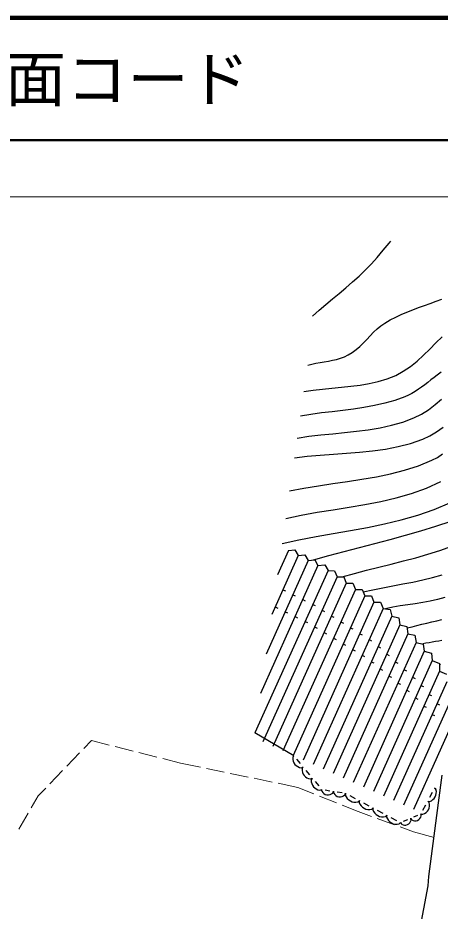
# Model space of a CAD drawing. Units: millimetres, scale not verified. Extents: x 40000 to 680000, y 20000 to 380000.
# Drawn here: x 126432 to 160959, y 306948 to 380000 of the extents above; entities that cross this region are included whole.
import ezdxf
from ezdxf.enums import TextEntityAlignment as Align

# ---------------------------------------------------------------- set-up
doc = ezdxf.new("R2010")
doc.units = ezdxf.units.MM
doc.header["$LTSCALE"] = 1000
for name, color, linetype, lineweight in [('M-BGD', 7, 'Continuous', 25), ('M-STR-HTXT', 7, 'Continuous', 13), ('M-TTL', 2, 'Continuous', 140), ('M-TTL-LINE', 7, 'Continuous', 50), ('M-WORK', 1, 'Continuous', 13)]:
    doc.layers.add(name, color=color, linetype=linetype, lineweight=lineweight)
doc.layers.add('M-TTL-TXT', color=7, linetype='Continuous')
doc.styles.add('ＭＳ ゴシック', font='')
doc.styles.get('ＭＳ ゴシック').set_extended_font_data('MS Gothic')

msp = doc.modelspace()

# ---------------------------------------------------------------- linework, layer by layer
at = {"layer": 'M-BGD'}
for p, q in [((156795, 361582), (156915, 361734)), ((155821, 360412), (156312, 360992)), ((156312, 360992), (156795, 361582)), ((155343, 359881), (155821, 360412)), ((154843, 359372), (155343, 359881)), ((153794, 358401), (154326, 358880)), ((154326, 358880), (154843, 359372)), ((153252, 357933), (153794, 358401)), ((152152, 357011), (152703, 357471)), ((152703, 357471), (153252, 357933)), ((151058, 356085), (151603, 356551)), ((151603, 356551), (152152, 357011)), ((159673, 356475), (160151, 356647)), ((160151, 356647), (160626, 356822)), ((160626, 356822), (161098, 357004)), ((150523, 355610), (151058, 356085)), ((157785, 355743), (158250, 355940)), ((158250, 355940), (158721, 356125)), ((158721, 356125), (159196, 356302)), ((159196, 356302), (159673, 356475)), ((156119, 354818), (156446, 355045)), ((156446, 355045), (156881, 355299)), ((156881, 355299), (157328, 355531)), ((157328, 355531), (157785, 355743)), ((155521, 354287), (155813, 354562)), ((155813, 354562), (156119, 354818)), ((154681, 353414), (154961, 353705)), ((154961, 353705), (155239, 353998)), ((155239, 353998), (155521, 354287)), ((160613, 353416), (161126, 353915)), ((153778, 352635), (154095, 352871)), ((154095, 352871), (154394, 353134)), ((154394, 353134), (154681, 353414)), ((159595, 352411), (160106, 352910)), ((160106, 352910), (160613, 353416)), ((152488, 352074), (152813, 352171)), ((152813, 352171), (153131, 352288)), ((153131, 352288), (153438, 352431)), ((153438, 352431), (153778, 352635)), ((159072, 351932), (159595, 352411)), ((150134, 351607), (150467, 351683)), ((150467, 351683), (150804, 351748)), ((150804, 351748), (151143, 351807)), ((151143, 351807), (151483, 351865)), ((151483, 351865), (151821, 351926)), ((151821, 351926), (152157, 351994)), ((152157, 351994), (152488, 352074)), ((157950, 351095), (158526, 351489)), ((158526, 351489), (159072, 351932)), ((156628, 350483), (157332, 350765)), ((157332, 350765), (157950, 351095)), ((160716, 350777), (160462, 350585)), ((161031, 351022), (160716, 350777)), ((153650, 349872), (154411, 349969)), ((154411, 349969), (155164, 350096)), ((155164, 350096), (155904, 350263)), ((155904, 350263), (156628, 350483)), ((159702, 349998), (159445, 349808)), ((159956, 350193), (159702, 349998)), ((160209, 350390), (159956, 350193)), ((160462, 350585), (160209, 350390)), ((149823, 349442), (150579, 349558)), ((150579, 349558), (151343, 349648)), ((151343, 349648), (152112, 349722)), ((152112, 349722), (152882, 349794)), ((152882, 349794), (153650, 349872)), ((158646, 349289), (158365, 349142)), ((158918, 349451), (158646, 349289)), ((159184, 349624), (158918, 349451)), ((159445, 349808), (159184, 349624)), ((156431, 348479), (155586, 348287)), ((157262, 348717), (156431, 348479)), ((158076, 349013), (157262, 348717)), ((158365, 349142), (158076, 349013)), ((160543, 348376), (161071, 348829)), ((152127, 347793), (151257, 347686)), ((152997, 347896), (152127, 347793)), ((153866, 348006), (152997, 347896)), ((154730, 348133), (153866, 348006)), ((155586, 348287), (154730, 348133)), ((159423, 347586), (159997, 347957)), ((159997, 347957), (160543, 348376)), ((150391, 347565), (149532, 347421)), ((151257, 347686), (150391, 347565)), ((157909, 346943), (158812, 347280)), ((158812, 347280), (159423, 347586)), ((154122, 346192), (155087, 346316)), ((155087, 346316), (156043, 346474)), ((156043, 346474), (156985, 346679)), ((156985, 346679), (157909, 346943)), ((160675, 346151), (161198, 346529)), ((149276, 345635), (150235, 345781)), ((150235, 345781), (151203, 345896)), ((151203, 345896), (152176, 345995)), ((152176, 345995), (153150, 346089)), ((153150, 346089), (154122, 346192)), ((158547, 345203), (159547, 345548)), ((159547, 345548), (160127, 345819)), ((160127, 345819), (160675, 346151)), ((156487, 344740), (157526, 344938)), ((157526, 344938), (158547, 345203)), ((149042, 344009), (150098, 344142)), ((150098, 344142), (151163, 344242)), ((151163, 344242), (152233, 344322)), ((152233, 344322), (153304, 344398)), ((153304, 344398), (154373, 344484)), ((154373, 344484), (155435, 344593)), ((155435, 344593), (156487, 344740)), ((160735, 344054), (161161, 344336)), ((158058, 343006), (159184, 343370)), ((159184, 343370), (160282, 343816)), ((160282, 343816), (160735, 344054)), ((155745, 342466), (156910, 342710)), ((156910, 342710), (158058, 343006)), ((151005, 341733), (152192, 341909)), ((152192, 341909), (153381, 342080)), ((153381, 342080), (154567, 342261)), ((154567, 342261), (155745, 342466)), ((159837, 341543), (161018, 342083)), ((148653, 341309), (149823, 341538)), ((149823, 341538), (151005, 341733)), ((158619, 341102), (159837, 341543)), ((154810, 340202), (156099, 340449)), ((156099, 340449), (157371, 340743)), ((157371, 340743), (158619, 341102)), ((150902, 339568), (152204, 339779)), ((152204, 339779), (153509, 339985)), ((153509, 339985), (154810, 340202)), ((159136, 339325), (160461, 339791)), ((160461, 339791), (161752, 340351)), ((148330, 339056), (149608, 339332)), ((149608, 339332), (150902, 339568)), ((157783, 338938), (159136, 339325)), ((153617, 338076), (155018, 338330)), ((155018, 338330), (156409, 338612)), ((156409, 338612), (157783, 338938)), ((159381, 338046), (160620, 338430)), ((160620, 338430), (161850, 338844)), ((149415, 337313), (150810, 337584)), ((150810, 337584), (152213, 337833)), ((152213, 337833), (153617, 338076)), ((156879, 337345), (158133, 337687)), ((158133, 337687), (159381, 338046)), ((148034, 337004), (149415, 337313)), ((154362, 336688), (155621, 337015)), ((155621, 337015), (156879, 337345)), ((160938, 336452), (161909, 336797)), ((148554, 336427), (147667, 334450)), ((148554, 336427), (149091, 336493)), ((149091, 336493), (149359, 336022)), ((149359, 336022), (149896, 336088)), ((149896, 336088), (150163, 335617)), ((151847, 336023), (153103, 336360)), ((153103, 336360), (154362, 336688)), ((158963, 335854), (159955, 336140)), ((159955, 336140), (160938, 336452)), ((150163, 335617), (146736, 327974)), ((150163, 335617), (146736, 327974)), ((149359, 336022), (147202, 331212)), ((149359, 336022), (147202, 331212)), ((150163, 335617), (150701, 335683)), ((150597, 335670), (151847, 336023)), ((150701, 335683), (150968, 335212)), ((155956, 335081), (156961, 335331)), ((156961, 335331), (157964, 335587)), ((157964, 335587), (158963, 335854)), ((151799, 334794), (145808, 321521)), ((151799, 334794), (145808, 321521)), ((150968, 335212), (146270, 324737)), ((150968, 335212), (146270, 324737)), ((150968, 335212), (151523, 335280)), ((151523, 335280), (151799, 334794)), ((151799, 334794), (152331, 334786)), ((152331, 334786), (152528, 334292)), ((153952, 334565), (154952, 334827)), ((154952, 334827), (155956, 335081)), ((152528, 334292), (146469, 320780)), ((152528, 334292), (146469, 320780)), ((152528, 334292), (153078, 334284)), ((152957, 334286), (153952, 334565)), ((153078, 334284), (153282, 333774)), ((157910, 333703), (158724, 333859)), ((158724, 333859), (159532, 334029)), ((159532, 334029), (160333, 334222)), ((160333, 334222), (161124, 334446)), ((153282, 333774), (147290, 320412)), ((153282, 333774), (147290, 320412)), ((148103, 333221), (148308, 333129)), ((154036, 333255), (148111, 320044)), ((154036, 333255), (148111, 320044)), ((153282, 333774), (153832, 333766)), ((153832, 333766), (154036, 333255)), ((154036, 333255), (154586, 333247)), ((154586, 333247), (154790, 332737)), ((154664, 333052), (155468, 333236)), ((155468, 333236), (156279, 333400)), ((156279, 333400), (157094, 333553)), ((157094, 333553), (157910, 333703)), ((148912, 332826), (149117, 332733)), ((154790, 332737), (148933, 319676)), ((154790, 332737), (148933, 319676)), ((149720, 332430), (149932, 332335)), ((154790, 332737), (155340, 332729)), ((155340, 332729), (155544, 332218)), ((160754, 332432), (160153, 332298)), ((161343, 332599), (160754, 332432)), ((147475, 331821), (147680, 331729)), ((155544, 332218), (149754, 319307)), ((155544, 332218), (149754, 319307)), ((150549, 332024), (150747, 331934)), ((156298, 331700), (150575, 318939)), ((156298, 331700), (150575, 318939)), ((155544, 332218), (156094, 332211)), ((156094, 332211), (156298, 331700)), ((156298, 331700), (156861, 331614)), ((157084, 331798), (156480, 331672)), ((157696, 331904), (157084, 331798)), ((158312, 331998), (157696, 331904)), ((158929, 332089), (158312, 331998)), ((159543, 332186), (158929, 332089)), ((160153, 332298), (159543, 332186)), ((148286, 331430), (148491, 331338)), ((149097, 331038), (149308, 330943)), ((151301, 331556), (151506, 331464)), ((156998, 331061), (151396, 318571)), ((156998, 331061), (151396, 318571)), ((152072, 331075), (152277, 330983)), ((156861, 331614), (156998, 331061)), ((156998, 331061), (157569, 330927)), ((149923, 330639), (150122, 330549)), ((157664, 330349), (152218, 318203)), ((157664, 330349), (152218, 318203)), ((152843, 330594), (153048, 330502)), ((157569, 330927), (157664, 330349)), ((157664, 330349), (158235, 330215)), ((158235, 330215), (158331, 329637)), ((158254, 330104), (158659, 330210)), ((158659, 330210), (159067, 330309)), ((159067, 330309), (159476, 330405)), ((159476, 330405), (159885, 330500)), ((159885, 330500), (160294, 330597)), ((160294, 330597), (160701, 330699)), ((160701, 330699), (161106, 330807)), ((150688, 330187), (150893, 330095)), ((151467, 329725), (151672, 329633)), ((158331, 329637), (153039, 317834)), ((158331, 329637), (153039, 317834)), ((153613, 330113), (153819, 330021)), ((154384, 329632), (154589, 329540)), ((158331, 329637), (158902, 329503)), ((158902, 329503), (158998, 328924)), ((152246, 329263), (152451, 329171)), ((153025, 328801), (153230, 328709)), ((158998, 328924), (153860, 317466)), ((158998, 328924), (153860, 317466)), ((155155, 329151), (155360, 329059)), ((158998, 328924), (159569, 328790)), ((159798, 328849), (159539, 328797)), ((159569, 328790), (159665, 328212)), ((160058, 328896), (159798, 328849)), ((160319, 328941), (160058, 328896)), ((160580, 328985), (160319, 328941)), ((160841, 329030), (160580, 328985)), ((161101, 329078), (160841, 329030)), ((153804, 328339), (154009, 328247)), ((159665, 328212), (154681, 317098)), ((159665, 328212), (154681, 317098)), ((155885, 328580), (156090, 328488)), ((159665, 328212), (160242, 328041)), ((160242, 328041), (160307, 327443)), ((154583, 327877), (154788, 327785)), ((155329, 327339), (155534, 327247)), ((160307, 327443), (155502, 316729)), ((160307, 327443), (155502, 316729)), ((156590, 327954), (156796, 327862)), ((157296, 327327), (157501, 327235)), ((160307, 327443), (160895, 327208)), ((156053, 326756), (156259, 326664)), ((160904, 326575), (156324, 316361)), ((160904, 326575), (156324, 316361)), ((158001, 326701), (158207, 326609)), ((160895, 327208), (160904, 326575)), ((160896, 327098), (161001, 327139)), ((160904, 326575), (161492, 326339)), ((156778, 326173), (156983, 326081)), ((158707, 326075), (158912, 325983)), ((161501, 325706), (157145, 315993)), ((161501, 325706), (157145, 315993)), ((157503, 325589), (157708, 325497)), ((159393, 325406), (159599, 325314)), ((162098, 324838), (157966, 315625)), ((162098, 324838), (157966, 315625)), ((158228, 325006), (158433, 324914)), ((158937, 324387), (159142, 324295)), ((160046, 324663), (160252, 324571)), ((162689, 323977), (158790, 315255)), ((162689, 323977), (158790, 315255)), ((159618, 323707), (159823, 323615)), ((160699, 323919), (160905, 323827)), ((160299, 323026), (160504, 322934)), ((148994, 319648), (145808, 321521)), ((149221, 319374), (149524, 319009)), ((149978, 318461), (150281, 318095)), ((160832, 315794), (161130, 318073)), ((150735, 317547), (151038, 317182)), ((151560, 316860), (151954, 316796)), ((152544, 316700), (152937, 316636)), ((153569, 316408), (154018, 316168)), ((160117, 316262), (160341, 316683)), ((154692, 315809), (155141, 315569)), ((159556, 315209), (159780, 315630)), ((160046, 309784), (160832, 315794)), ((155814, 315210), (156263, 314970)), ((156936, 314610), (157385, 314371)), ((157972, 314296), (158305, 314437)), ((158804, 314647), (159137, 314788)), ((159989, 309016), (160046, 309784)), ((158483, 301188), (159989, 309016))]:
    msp.add_line(p, q, dxfattribs=at)
for centre, radius, start, end in [((149680, 319446), 774, 174.8505, 264.46272), ((149262, 319382), 378, 135.1968, 159.23058), ((149539, 319048), 378, 280.08035, 304.11606), ((150437, 318533), 774, 174.8505, 264.46272), ((150019, 318468), 378, 135.20167, 159.22461), ((150296, 318134), 378, 280.08035, 304.11606), ((150776, 317555), 378, 135.19986, 159.22989), ((151194, 317619), 774, 174.84947, 264.46303), ((151053, 317221), 378, 280.0849, 304.11442), ((151694, 316872), 430, 175.26222, 196.02977), ((151790, 317030), 580, 208.47742, 313.04906), ((151830, 316850), 431, 325.50303, 346.25873), ((152678, 316712), 431, 175.26317, 196.0275), ((152773, 316870), 580, 208.4781, 313.04907), ((152814, 316690), 430, 325.49579, 346.26597), ((153566, 316453), 360, 157.94128, 183.34786), ((154029, 316728), 874, 199.84611, 283.95898), ((159870, 316664), 782, 287.35122, 16.52818), ((160767, 317254), 363, 224.71417, 249.90952), ((160301, 316685), 376, 32.22288, 56.36004), ((154057, 316191), 360, 300.45464, 325.86852), ((154689, 315853), 360, 157.94128, 183.34786), ((155151, 316129), 874, 199.84592, 283.95917), ((159309, 315611), 782, 287.35102, 16.52838), ((160092, 316294), 376, 247.52197, 271.65172), ((159740, 315633), 376, 32.22735, 56.3587), ((155179, 315591), 360, 300.45464, 325.86852), ((155811, 315254), 360, 157.94128, 183.34786), ((156273, 315530), 874, 199.84592, 283.95917), ((158946, 314743), 466, 359.79187, 18.85101), ((159531, 315241), 376, 247.5154, 271.65829), ((156302, 314992), 360, 300.45464, 325.86852), ((156933, 314655), 360, 157.93417, 183.35497), ((157396, 314930), 874, 199.84581, 283.95918), ((157424, 314393), 360, 300.45635, 325.86373), ((158138, 314402), 466, 206.89066, 225.94309), ((158091, 314478), 496, 236.01554, 349.72442), ((158970, 314753), 466, 206.88903, 225.94763), ((158114, 314392), 466, 359.79083, 18.85359), ((158924, 314830), 496, 236.01467, 349.72474)]:
    msp.add_arc(centre, radius, start, end, dxfattribs=at)
at = {"layer": 'M-STR-HTXT'}
msp.add_line((73883, 365369), (377707, 365369), dxfattribs=at)
at = {"layer": 'M-TTL'}
msp.add_line((680000, 380000), (40000, 380000), dxfattribs=at)
at = {"layer": 'M-TTL-LINE'}
msp.add_line((40000, 370000), (680000, 370000), dxfattribs=at)
at = {"layer": 'M-WORK'}
for p, q in [((132448, 320889), (131829, 320248)), ((133911, 320522), (132448, 320889)), ((135851, 320036), (134396, 320401)), ((131482, 319887), (130442, 318807)), ((137791, 319549), (136336, 319914)), ((139739, 319061), (138276, 319428)), ((141355, 318725), (139739, 319061)), ((143313, 318317), (141845, 318623)), ((130095, 318447), (129054, 317367)), ((145271, 317910), (143803, 318216)), ((147229, 317503), (145761, 317809)), ((149335, 317065), (147719, 317401)), ((150633, 316545), (149335, 317065)), ((128089, 316365), (127526, 315390)), ((128707, 317007), (128089, 316365)), ((152489, 315801), (151097, 316359)), ((154251, 315094), (152953, 315615)), ((127275, 314958), (126524, 313659)), ((155346, 314693), (154251, 315094)), ((157224, 314005), (155815, 314521)), ((158788, 313432), (157693, 313833)), ((160463, 312973), (158788, 313432))]:
    msp.add_line(p, q, dxfattribs=at)

# ---------------------------------------------------------------- texts
at = {"layer": 'M-TTL-TXT', "style": 'ＭＳ ゴシック'}
msp.add_text('図面コード', height=3666, dxfattribs=at).set_placement((120380, 375000), align=Align.MIDDLE_LEFT)

doc.saveas('drawing.dxf')
